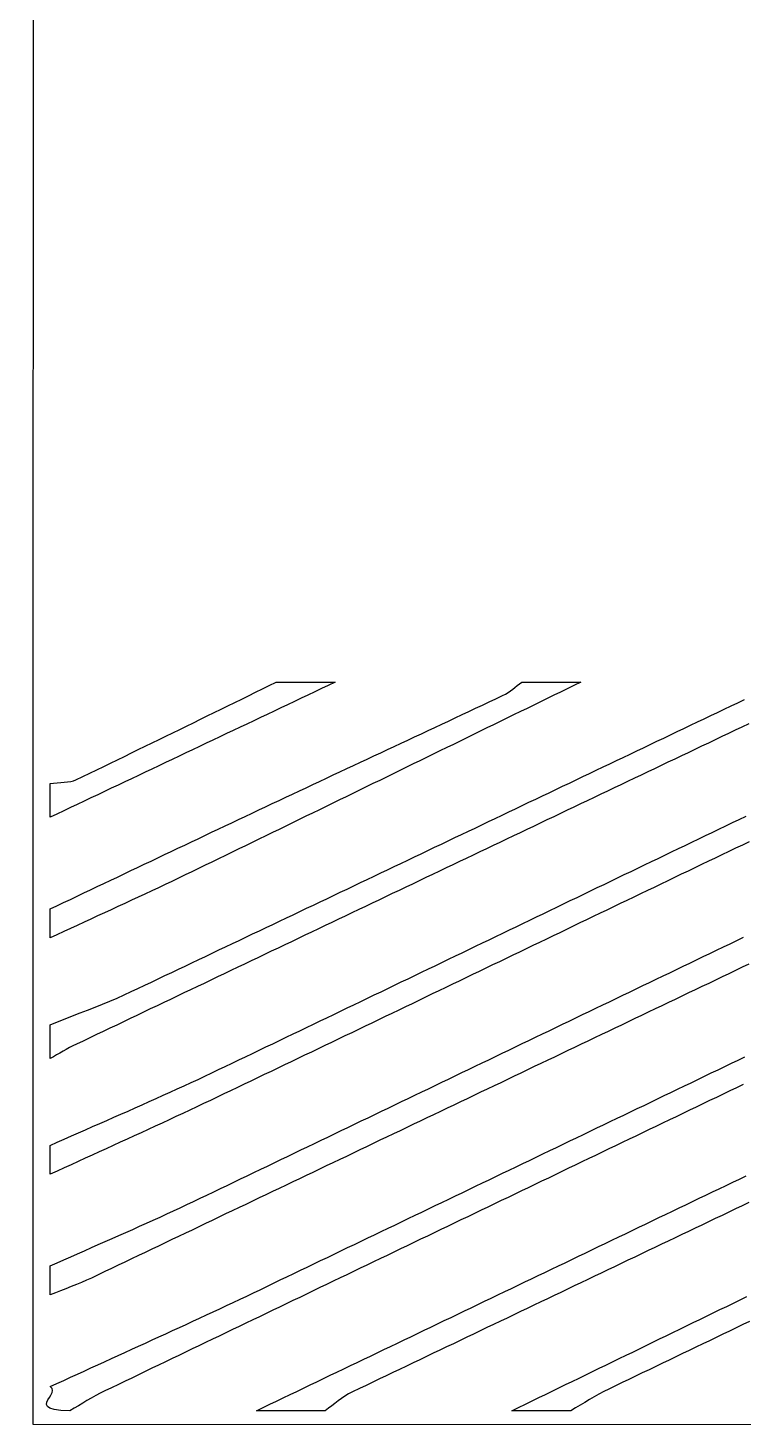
# Model space of a CAD drawing. Extents: x 18 to 189, y 50 to 250.
# Drawn here: x 57.06 to 74.03, y 50.13 to 83.28 of the extents above; entities that cross this region are included whole.
import ezdxf

# ---------------------------------------------------------------- set-up
doc = ezdxf.new("R2010")
doc.units = 0
doc.layers.add('CUT', color=7, linetype='CONTINUOUS')
doc.layers.add('PATTERN', color=8, linetype='CONTINUOUS')

msp = doc.modelspace()

# ---------------------------------------------------------------- linework, layer by layer
at = {"layer": 'CUT'}
msp.add_lwpolyline([(56.9917, 100.2341), (57.181, 100.2024), (57.1769, 50.1454), (188.0612, 50.1252)], dxfattribs=at)
at = {"layer": 'PATTERN'}
for points in [[(57.5864, 62.3714), (57.7461, 62.4472), (57.9057, 62.5229), (58.0654, 62.5987), (58.225, 62.6745), (58.3845, 62.7503), (58.5441, 62.8261), (58.7037, 62.9019), (58.8632, 62.9777), (59.0228, 63.0535), (59.1823, 63.1294), (59.3419, 63.2052), (59.5014, 63.281), (59.661, 63.3568), (59.8205, 63.4326), (59.9801, 63.5085), (60.1397, 63.5843), (60.2993, 63.6601), (60.4589, 63.7359), (60.6185, 63.8116), (60.7782, 63.8874), (60.9379, 63.9632), (61.0976, 64.0389), (61.2574, 64.1146), (61.4171, 64.1904), (61.577, 64.266), (61.7368, 64.3417), (61.8968, 64.4174), (62.0567, 64.493), (62.2167, 64.5686), (62.3768, 64.6442), (62.5369, 64.7198), (62.697, 64.7953), (62.8573, 64.8708), (63.0178, 64.9464), (63.1784, 65.022), (63.339, 65.0976), (63.4998, 65.1731), (63.6605, 65.2485), (63.8213, 65.324), (63.9822, 65.3994), (64.1431, 65.4748), (64.304, 65.5502), (64.4649, 65.6255), (64.6259, 65.7009), (64.7869, 65.7762), (64.9479, 65.8515), (65.109, 65.9268), (65.27, 66.0021), (65.431, 66.0774), (65.5921, 66.1527), (65.7531, 66.228), (65.9141, 66.3033), (66.0751, 66.3786), (66.2361, 66.454), (66.397, 66.5293), (66.558, 66.6046), (66.7188, 66.68), (66.8797, 66.7554), (67.0405, 66.8308), (67.2013, 66.9062), (67.362, 66.9817), (67.5227, 67.0572), (67.6833, 67.1327), (67.8438, 67.2083), (68.0043, 67.2838), (68.1647, 67.3595), (68.325, 67.4352), (68.3918, 67.4696), (68.4534, 67.5067), (68.5109, 67.5459), (68.5655, 67.5866), (68.6184, 67.6281), (68.6707, 67.6699), (68.7236, 67.7114), (68.7783, 67.752), (70.1771, 67.752), (70.018, 67.6744), (69.8589, 67.5968), (69.6999, 67.5192), (69.5408, 67.4416), (69.3818, 67.364), (69.2228, 67.2863), (69.0637, 67.2087), (68.9047, 67.1311), (68.7457, 67.0535), (68.5867, 66.9758), (68.4277, 66.8982), (68.2687, 66.8206), (68.1097, 66.7429), (67.9507, 66.6653), (67.7918, 66.5877), (67.6328, 66.51), (67.4738, 66.4324), (67.3148, 66.3547), (67.1558, 66.2771), (66.9968, 66.1995), (66.8378, 66.1218), (66.6788, 66.0442), (66.5198, 65.9665), (66.3608, 65.8889), (66.2018, 65.8113), (66.0428, 65.7337), (65.8838, 65.656), (65.7247, 65.5784), (65.5657, 65.5008), (65.4066, 65.4232), (65.2476, 65.3456), (65.0885, 65.268), (64.9294, 65.1904), (64.7703, 65.1128), (64.6112, 65.0352), (64.4521, 64.9576), (64.293, 64.8801), (64.1338, 64.8025), (63.9746, 64.7249), (63.8155, 64.6474), (63.6563, 64.5699), (63.497, 64.4923), (63.3378, 64.4148), (63.1786, 64.3373), (63.0193, 64.2598), (62.86, 64.1823), (62.7007, 64.1048), (62.5413, 64.0273), (62.382, 63.9499), (62.2226, 63.8724), (62.0632, 63.795), (61.9038, 63.7176), (61.7443, 63.6402), (61.5848, 63.5628), (61.4253, 63.4854), (61.2658, 63.408), (61.1062, 63.3307), (60.9466, 63.2533), (60.7893, 63.1773), (60.6314, 63.1016), (60.4731, 63.026), (60.3144, 62.9507), (60.1552, 62.8756), (59.9958, 62.8006), (59.836, 62.7258), (59.6759, 62.6512), (59.5156, 62.5766), (59.3551, 62.5022), (59.1944, 62.4278), (59.0335, 62.3536), (58.8726, 62.2793), (58.7117, 62.2051), (58.5507, 62.1309), (58.3897, 62.0567), (58.2288, 61.9825), (58.068, 61.9082), (57.9073, 61.8338), (57.7467, 61.7594), (57.5864, 61.6849)], [(57.5864, 65.348), (57.6667, 65.357), (57.7505, 65.3642), (57.8356, 65.3708), (57.9196, 65.378), (58.0002, 65.3869), (58.075, 65.3987), (58.1416, 65.4146), (58.1978, 65.4358), (58.3628, 65.5151), (58.5277, 65.5945), (58.6924, 65.6739), (58.8571, 65.7534), (59.0216, 65.8329), (59.1859, 65.9125), (59.3502, 65.9922), (59.5144, 66.0719), (59.6784, 66.1517), (59.8424, 66.2315), (60.0063, 66.3113), (60.1701, 66.3912), (60.3339, 66.4711), (60.4975, 66.551), (60.6611, 66.631), (60.8247, 66.711), (60.9882, 66.791), (61.1517, 66.871), (61.3151, 66.9511), (61.4785, 67.0312), (61.6419, 67.1112), (61.8053, 67.1913), (61.9687, 67.2714), (62.132, 67.3515), (62.2954, 67.4315), (62.4588, 67.5116), (62.6221, 67.5917), (62.7856, 67.6717), (62.949, 67.7518), (64.3481, 67.7518), (64.1871, 67.6755), (64.0261, 67.5992), (63.8651, 67.5229), (63.7041, 67.4466), (63.5431, 67.3703), (63.382, 67.294), (63.221, 67.2177), (63.06, 67.1413), (62.899, 67.065), (62.738, 66.9887), (62.577, 66.9124), (62.416, 66.8361), (62.2551, 66.7598), (62.0941, 66.6835), (61.9331, 66.6072), (61.7721, 66.5309), (61.6111, 66.4545), (61.4501, 66.3782), (61.2891, 66.3019), (61.1281, 66.2256), (60.9671, 66.1493), (60.8061, 66.073), (60.6452, 65.9967), (60.4842, 65.9204), (60.3232, 65.844), (60.1622, 65.7677), (60.0012, 65.6914), (59.8402, 65.6151), (59.6793, 65.5388), (59.5183, 65.4625), (59.3573, 65.3862), (59.1963, 65.3099), (59.0353, 65.2335), (58.8743, 65.1572), (58.7133, 65.0809), (58.5524, 65.0046), (58.3914, 64.9283), (58.2304, 64.852), (58.0694, 64.7757), (57.9084, 64.6994), (57.7474, 64.6231), (57.5864, 64.5468)]]:
    msp.add_lwpolyline(points, close=True, dxfattribs=at)
for points in [[(74.1648, 66.7638), (74.0052, 66.6878), (73.8456, 66.6118), (73.686, 66.5358), (73.5265, 66.4597), (73.3669, 66.3837), (73.2073, 66.3077), (73.0477, 66.2317), (72.8881, 66.1557), (72.7285, 66.0797), (72.5689, 66.0037), (72.4093, 65.9277), (72.2497, 65.8517), (72.0901, 65.7757), (71.9305, 65.6997), (71.7709, 65.6237), (71.6113, 65.5476), (71.4518, 65.4716), (71.2922, 65.3956), (71.1326, 65.3196), (70.973, 65.2436), (70.8134, 65.1676), (70.6538, 65.0916), (70.4942, 65.0156), (70.3346, 64.9396), (70.175, 64.8636), (70.0154, 64.7876), (69.8559, 64.7115), (69.6963, 64.6355), (69.5367, 64.5595), (69.3771, 64.4835), (69.2175, 64.4075), (69.0579, 64.3315), (68.8983, 64.2555), (68.7387, 64.1795), (68.5792, 64.1035), (68.4196, 64.0274), (68.26, 63.9514), (68.1004, 63.8754), (67.9408, 63.7994), (67.7813, 63.7234), (67.6217, 63.6474), (67.4621, 63.5714), (67.3025, 63.4953), (67.1429, 63.4193), (66.9834, 63.3433), (66.8238, 63.2673), (66.6642, 63.1913), (66.5046, 63.1153), (66.345, 63.0393), (66.1855, 62.9632), (66.0259, 62.8872), (65.8663, 62.8112), (65.7068, 62.7352), (65.5472, 62.6592), (65.3876, 62.5831), (65.228, 62.5071), (65.0685, 62.4311), (64.9089, 62.3551), (64.7493, 62.279), (64.5898, 62.203), (64.4302, 62.127), (64.2706, 62.051), (64.1111, 61.975), (63.9515, 61.8989), (63.792, 61.8229), (63.6324, 61.7469), (63.4728, 61.6708), (63.3133, 61.5948), (63.1537, 61.5188), (62.9942, 61.4428), (62.8346, 61.3667), (62.6751, 61.2907), (62.5155, 61.2147), (62.3559, 61.1386), (62.1964, 61.0626), (62.0368, 60.9866), (61.8773, 60.9105), (61.7177, 60.8345), (61.5582, 60.7584), (61.3987, 60.6824), (61.2391, 60.6064), (61.0796, 60.5303), (60.92, 60.4543), (60.7605, 60.3782), (60.6009, 60.3022), (60.4414, 60.2262), (60.2819, 60.1501), (60.1223, 60.0741), (59.9628, 59.998), (59.8033, 59.922), (59.6437, 59.8459), (59.4842, 59.7699), (59.3247, 59.6938), (59.1652, 59.6178), (59.0056, 59.5417), (58.8461, 59.4657), (58.6866, 59.3896), (58.5271, 59.3135), (58.3675, 59.2375), (58.208, 59.1614), (58.1261, 59.1214), (58.0463, 59.0802), (57.9682, 59.0381), (57.8914, 58.9953), (57.8153, 58.9521), (57.7394, 58.9087), (57.6633, 58.8655), (57.5864, 58.8228), (57.5864, 59.6239), (57.7625, 59.6945), (57.94, 59.7644), (58.1183, 59.8339), (58.297, 59.9032), (58.4753, 59.9728), (58.6528, 60.0427), (58.8289, 60.1134), (59.0031, 60.1851), (59.1748, 60.258), (59.3434, 60.3325), (59.5084, 60.4089), (59.6686, 60.4849), (59.8289, 60.5609), (59.9891, 60.6369), (60.1493, 60.713), (60.3095, 60.789), (60.4698, 60.8651), (60.63, 60.9411), (60.7901, 61.0172), (60.9503, 61.0932), (61.1105, 61.1693), (61.2707, 61.2454), (61.4308, 61.3214), (61.591, 61.3975), (61.7511, 61.4736), (61.9112, 61.5497), (62.0713, 61.6258), (62.2315, 61.7019), (62.3916, 61.778), (62.5516, 61.8541), (62.7117, 61.9302), (62.8718, 62.0063), (63.0319, 62.0824), (63.1919, 62.1586), (63.352, 62.2347), (63.5121, 62.3108), (63.6721, 62.387), (63.8321, 62.4631), (63.9922, 62.5393), (64.1522, 62.6154), (64.3122, 62.6916), (64.4722, 62.7677), (64.6322, 62.8439), (64.7922, 62.92), (64.9522, 62.9962), (65.1122, 63.0724), (65.2721, 63.1485), (65.4321, 63.2247), (65.5921, 63.3009), (65.752, 63.3771), (65.912, 63.4533), (66.0719, 63.5295), (66.2319, 63.6056), (66.3918, 63.6818), (66.5518, 63.758), (66.7117, 63.8342), (66.8716, 63.9104), (67.0315, 63.9866), (67.1914, 64.0629), (67.3514, 64.1391), (67.5113, 64.2153), (67.6712, 64.2915), (67.8311, 64.3677), (67.991, 64.4439), (68.1508, 64.5202), (68.3107, 64.5964), (68.4706, 64.6726), (68.6305, 64.7488), (68.7904, 64.8251), (68.9502, 64.9013), (69.1101, 64.9775), (69.27, 65.0538), (69.4299, 65.13), (69.5897, 65.2063), (69.7496, 65.2825), (69.9094, 65.3587), (70.0693, 65.435), (70.2291, 65.5112), (70.389, 65.5875), (70.5488, 65.6637), (70.7087, 65.74), (70.8685, 65.8162), (71.0284, 65.8925), (71.1882, 65.9688), (71.3481, 66.045), (71.5079, 66.1213), (71.6677, 66.1975), (71.8276, 66.2738), (71.9874, 66.3501), (72.1473, 66.4263), (72.3071, 66.5026), (72.4669, 66.5788), (72.6268, 66.6551), (72.7866, 66.7314), (72.9464, 66.8076), (73.1063, 66.8839), (73.2661, 66.9602), (73.426, 67.0364), (73.5858, 67.1127), (73.7456, 67.189), (73.9055, 67.2652), (74.0653, 67.3415)], [(74.1752, 63.9659), (74.0142, 63.8886), (73.8531, 63.8113), (73.692, 63.734), (73.5309, 63.6567), (73.3699, 63.5794), (73.2088, 63.5022), (73.0477, 63.4249), (72.8867, 63.3476), (72.7256, 63.2703), (72.5645, 63.193), (72.4035, 63.1157), (72.2424, 63.0384), (72.0814, 62.9611), (71.9203, 62.8838), (71.7593, 62.8065), (71.5982, 62.7291), (71.4372, 62.6518), (71.2761, 62.5745), (71.1151, 62.4972), (70.9557, 62.4207), (70.7963, 62.3442), (70.6369, 62.2677), (70.4776, 62.1911), (70.3182, 62.1146), (70.1589, 62.0381), (69.9995, 61.9615), (69.8402, 61.885), (69.6809, 61.8084), (69.5216, 61.7319), (69.3623, 61.6553), (69.203, 61.5788), (69.0437, 61.5022), (68.8844, 61.4256), (68.7252, 61.349), (68.5659, 61.2724), (68.4066, 61.1959), (68.2473, 61.1193), (68.0881, 61.0427), (67.9288, 60.9661), (67.7695, 60.8895), (67.6103, 60.8129), (67.451, 60.7363), (67.2917, 60.6597), (67.1324, 60.5831), (66.9732, 60.5066), (66.8139, 60.43), (66.6546, 60.3534), (66.4953, 60.2768), (66.336, 60.2002), (66.1767, 60.1236), (66.0174, 60.0471), (65.858, 59.9705), (65.6987, 59.8939), (65.5394, 59.8174), (65.38, 59.7408), (65.2206, 59.6643), (65.0612, 59.5877), (64.9019, 59.5112), (64.7424, 59.4346), (64.583, 59.3581), (64.4236, 59.2816), (64.2641, 59.2051), (64.1047, 59.1286), (63.9452, 59.0521), (63.7857, 58.9756), (63.6261, 58.8991), (63.4666, 58.8227), (63.307, 58.7462), (63.1474, 58.6697), (62.9878, 58.5933), (62.8282, 58.5169), (62.6686, 58.4405), (62.5089, 58.3641), (62.3492, 58.2877), (62.1895, 58.2113), (62.0297, 58.1349), (61.8699, 58.0586), (61.7101, 57.9822), (61.5503, 57.9059), (61.3904, 57.8296), (61.2275, 57.7521), (61.0641, 57.6749), (60.9004, 57.5978), (60.7363, 57.5209), (60.5718, 57.4442), (60.4071, 57.3676), (60.242, 57.2911), (60.0767, 57.2148), (59.9112, 57.1386), (59.7455, 57.0625), (59.5796, 56.9865), (59.4136, 56.9105), (59.2475, 56.8346), (59.0813, 56.7587), (58.915, 56.6829), (58.7487, 56.6071), (58.5824, 56.5313), (58.4162, 56.4554), (58.25, 56.3796), (58.0839, 56.3037), (57.9179, 56.2277), (57.7521, 56.1517), (57.5864, 56.0756), (57.5864, 56.7621), (57.7536, 56.8366), (57.9211, 56.9109), (58.0889, 56.9851), (58.2569, 57.0592), (58.425, 57.1332), (58.5933, 57.2071), (58.7617, 57.281), (58.9301, 57.3549), (59.0984, 57.4288), (59.2666, 57.5027), (59.4347, 57.5768), (59.6026, 57.6509), (59.7702, 57.7252), (59.9375, 57.7996), (60.1045, 57.8742), (60.271, 57.9491), (60.4371, 58.0241), (60.6027, 58.0995), (60.7676, 58.1751), (60.932, 58.2511), (61.0957, 58.3274), (61.2586, 58.4041), (61.4208, 58.4812), (61.5817, 58.5581), (61.7427, 58.635), (61.9036, 58.7119), (62.0645, 58.7889), (62.2253, 58.8658), (62.3862, 58.9428), (62.547, 59.0198), (62.7078, 59.0967), (62.8686, 59.1737), (63.0293, 59.2508), (63.1901, 59.3278), (63.3508, 59.4048), (63.5115, 59.4818), (63.6722, 59.5589), (63.8328, 59.636), (63.9935, 59.713), (64.1541, 59.7901), (64.3147, 59.8672), (64.4753, 59.9443), (64.6359, 60.0214), (64.7964, 60.0985), (64.957, 60.1756), (65.1175, 60.2527), (65.278, 60.3299), (65.4385, 60.407), (65.599, 60.4841), (65.7595, 60.5613), (65.92, 60.6384), (66.0804, 60.7156), (66.2409, 60.7928), (66.4013, 60.8699), (66.5618, 60.9471), (66.7222, 61.0243), (66.8826, 61.1014), (67.043, 61.1786), (67.2034, 61.2558), (67.3638, 61.333), (67.5242, 61.4102), (67.6846, 61.4874), (67.845, 61.5646), (68.0053, 61.6418), (68.1657, 61.719), (68.3261, 61.7962), (68.4865, 61.8734), (68.6468, 61.9506), (68.8072, 62.0278), (68.9676, 62.105), (69.1279, 62.1822), (69.2883, 62.2594), (69.4487, 62.3366), (69.609, 62.4138), (69.7694, 62.491), (69.9298, 62.5682), (70.0902, 62.6454), (70.2505, 62.7226), (70.4109, 62.7998), (70.5713, 62.877), (70.7317, 62.9542), (70.8921, 63.0314), (71.0525, 63.1086), (71.2129, 63.1857), (71.3734, 63.2629), (71.5338, 63.3401), (71.6942, 63.4172), (71.8547, 63.4944), (72.0152, 63.5716), (72.1756, 63.6487), (72.3361, 63.7259), (72.4966, 63.803), (72.6571, 63.8801), (72.8176, 63.9572), (72.9782, 64.0344), (73.1387, 64.1115), (73.2993, 64.1886), (73.4599, 64.2657), (73.6204, 64.3428), (73.7811, 64.4198), (73.9417, 64.4969), (74.1023, 64.574)], [(74.1703, 61.0623), (74.0111, 60.9863), (73.8519, 60.9103), (73.6928, 60.8342), (73.5336, 60.7582), (73.3744, 60.6822), (73.2152, 60.6061), (73.056, 60.5301), (72.8968, 60.4541), (72.7376, 60.378), (72.5784, 60.302), (72.4192, 60.226), (72.26, 60.1499), (72.1008, 60.0739), (71.9416, 59.9979), (71.7824, 59.9219), (71.6232, 59.8458), (71.464, 59.7698), (71.3048, 59.6938), (71.1456, 59.6178), (70.9864, 59.5417), (70.8272, 59.4657), (70.668, 59.3897), (70.5088, 59.3137), (70.3495, 59.2376), (70.1903, 59.1616), (70.0311, 59.0856), (69.8719, 59.0096), (69.7127, 58.9336), (69.5534, 58.8575), (69.3942, 58.7815), (69.235, 58.7055), (69.0757, 58.6295), (68.9165, 58.5535), (68.7573, 58.4775), (68.598, 58.4015), (68.4388, 58.3254), (68.2796, 58.2494), (68.1203, 58.1734), (67.9611, 58.0974), (67.8019, 58.0214), (67.6426, 57.9454), (67.4834, 57.8694), (67.3241, 57.7934), (67.1649, 57.7174), (67.0056, 57.6413), (66.8464, 57.5653), (66.6871, 57.4893), (66.5279, 57.4133), (66.3686, 57.3373), (66.2094, 57.2613), (66.0501, 57.1853), (65.8909, 57.1093), (65.7316, 57.0333), (65.5724, 56.9573), (65.4131, 56.8813), (65.2538, 56.8053), (65.0946, 56.7293), (64.9353, 56.6533), (64.7761, 56.5773), (64.6168, 56.5013), (64.4575, 56.4253), (64.2983, 56.3493), (64.139, 56.2733), (63.9797, 56.1973), (63.8204, 56.1213), (63.6612, 56.0453), (63.5019, 55.9693), (63.3426, 55.8933), (63.1833, 55.8173), (63.0241, 55.7414), (62.8648, 55.6654), (62.7055, 55.5894), (62.5462, 55.5134), (62.387, 55.4374), (62.2277, 55.3614), (62.0684, 55.2854), (61.9091, 55.2094), (61.7498, 55.1334), (61.5905, 55.0574), (61.4313, 54.9815), (61.272, 54.9055), (61.1127, 54.8295), (60.9534, 54.7535), (60.7941, 54.6775), (60.6348, 54.6015), (60.4755, 54.5255), (60.3162, 54.4496), (60.1569, 54.3736), (59.9976, 54.2976), (59.8384, 54.2216), (59.6791, 54.1456), (59.5198, 54.0697), (59.3605, 53.9937), (59.2012, 53.9177), (59.0419, 53.8417), (58.8826, 53.7657), (58.7233, 53.6898), (58.564, 53.6138), (58.4482, 53.5603), (58.329, 53.5086), (58.2073, 53.4583), (58.0838, 53.409), (57.9592, 53.3603), (57.8343, 53.3118), (57.7098, 53.2631), (57.5864, 53.2137), (57.5864, 53.9002), (57.7488, 53.9729), (57.9116, 54.0454), (58.0747, 54.1178), (58.238, 54.1901), (58.4014, 54.2623), (58.565, 54.3344), (58.7286, 54.4065), (58.8922, 54.4787), (59.0557, 54.5509), (59.219, 54.6231), (59.3822, 54.6955), (59.5451, 54.768), (59.7077, 54.8406), (59.8698, 54.9135), (60.0316, 54.9865), (60.1928, 55.0599), (60.3534, 55.1335), (60.5134, 55.2074), (60.6727, 55.2816), (60.8312, 55.3563), (60.989, 55.4313), (61.1483, 55.5077), (61.3076, 55.584), (61.467, 55.6604), (61.6263, 55.7368), (61.7856, 55.8132), (61.9449, 55.8896), (62.1042, 55.9659), (62.2635, 56.0423), (62.4228, 56.1187), (62.5821, 56.1951), (62.7413, 56.2715), (62.9006, 56.3479), (63.0599, 56.4243), (63.2191, 56.5007), (63.3784, 56.5772), (63.5376, 56.6536), (63.6969, 56.73), (63.8561, 56.8064), (64.0154, 56.8828), (64.1746, 56.9593), (64.3338, 57.0357), (64.493, 57.1121), (64.6522, 57.1885), (64.8115, 57.265), (64.9707, 57.3414), (65.1299, 57.4178), (65.2891, 57.4943), (65.4483, 57.5707), (65.6074, 57.6472), (65.7666, 57.7236), (65.9258, 57.8001), (66.085, 57.8765), (66.2442, 57.953), (66.4033, 58.0294), (66.5625, 58.1059), (66.7217, 58.1823), (66.8808, 58.2588), (67.04, 58.3353), (67.1991, 58.4117), (67.3583, 58.4882), (67.5174, 58.5646), (67.6766, 58.6411), (67.8357, 58.7176), (67.9949, 58.794), (68.154, 58.8705), (68.3131, 58.947), (68.4723, 59.0235), (68.6314, 59.0999), (68.7905, 59.1764), (68.9496, 59.2529), (69.1088, 59.3294), (69.2679, 59.4058), (69.427, 59.4823), (69.5861, 59.5588), (69.7452, 59.6353), (69.9044, 59.7118), (70.0635, 59.7882), (70.2226, 59.8647), (70.3817, 59.9412), (70.5408, 60.0177), (70.6999, 60.0942), (70.859, 60.1707), (71.0181, 60.2471), (71.1772, 60.3236), (71.3363, 60.4001), (71.4954, 60.4766), (71.6545, 60.5531), (71.8137, 60.6296), (71.9728, 60.7061), (72.1319, 60.7826), (72.291, 60.859), (72.4501, 60.9355), (72.6092, 61.012), (72.7683, 61.0885), (72.9274, 61.165), (73.0865, 61.2415), (73.2456, 61.318), (73.4047, 61.3944), (73.5638, 61.4709), (73.7229, 61.5474), (73.882, 61.6239), (74.0411, 61.7004)], [(74.036, 58.2067), (73.8766, 58.1302), (73.7172, 58.0537), (73.5577, 57.9772), (73.3982, 57.9006), (73.2387, 57.8241), (73.0792, 57.7475), (72.9197, 57.671), (72.7602, 57.5945), (72.6006, 57.5179), (72.4411, 57.4414), (72.2816, 57.3648), (72.1221, 57.2883), (71.9626, 57.2117), (71.8031, 57.1352), (71.6436, 57.0587), (71.484, 56.9821), (71.3245, 56.9056), (71.165, 56.8291), (71.0055, 56.7525), (70.846, 56.676), (70.6864, 56.5995), (70.5269, 56.5229), (70.3674, 56.4464), (70.2079, 56.3699), (70.0483, 56.2933), (69.8888, 56.2168), (69.7293, 56.1403), (69.5698, 56.0638), (69.4102, 55.9872), (69.2507, 55.9107), (69.0912, 55.8342), (68.9317, 55.7576), (68.7722, 55.6811), (68.6126, 55.6046), (68.4531, 55.5281), (68.2936, 55.4515), (68.1341, 55.375), (67.9745, 55.2985), (67.815, 55.222), (67.6555, 55.1454), (67.496, 55.0689), (67.3365, 54.9924), (67.177, 54.9159), (67.0174, 54.8393), (66.8579, 54.7628), (66.6984, 54.6863), (66.5389, 54.6098), (66.3794, 54.5332), (66.2199, 54.4567), (66.0604, 54.3802), (65.9009, 54.3036), (65.7414, 54.2271), (65.5819, 54.1506), (65.4224, 54.0741), (65.2629, 53.9975), (65.1034, 53.921), (64.9439, 53.8445), (64.7844, 53.7679), (64.6249, 53.6914), (64.4654, 53.6149), (64.3059, 53.5383), (64.1464, 53.4618), (63.9869, 53.3853), (63.8274, 53.3087), (63.668, 53.2322), (63.5085, 53.1557), (63.349, 53.0791), (63.1895, 53.0026), (63.0301, 52.926), (62.8706, 52.8495), (62.7111, 52.7729), (62.5517, 52.6964), (62.3922, 52.6198), (62.2328, 52.5433), (62.0733, 52.4667), (61.9139, 52.3902), (61.7544, 52.3136), (61.595, 52.2371), (61.4355, 52.1605), (61.2761, 52.084), (61.1167, 52.0074), (60.9572, 51.9309), (60.7978, 51.8543), (60.6384, 51.7777), (60.479, 51.7012), (60.3195, 51.6246), (60.1601, 51.548), (60.0007, 51.4715), (59.8413, 51.3949), (59.6819, 51.3183), (59.5225, 51.2417), (59.3631, 51.1651), (59.2038, 51.0886), (59.0444, 51.012), (58.885, 50.9354), (58.7741, 50.8802), (58.6667, 50.8232), (58.562, 50.7648), (58.4593, 50.7054), (58.3578, 50.6454), (58.2567, 50.5852), (58.1552, 50.5252), (58.0524, 50.4658), (57.8358, 50.4744), (57.681, 50.495), (57.5795, 50.5261), (57.5226, 50.566), (57.5016, 50.6129), (57.5078, 50.6652), (57.5327, 50.7211), (57.5674, 50.779), (57.6034, 50.8371), (57.6319, 50.8938), (57.6444, 50.9473), (57.6321, 50.9959), (57.5864, 51.0381), (57.7473, 51.1121), (57.9083, 51.1861), (58.0695, 51.26), (58.2308, 51.3338), (58.3921, 51.4076), (58.5536, 51.4814), (58.7151, 51.5551), (58.8767, 51.6288), (59.0383, 51.7025), (59.1999, 51.7762), (59.3615, 51.8499), (59.5231, 51.9236), (59.6846, 51.9973), (59.8461, 52.0711), (60.0076, 52.1449), (60.1689, 52.2187), (60.3301, 52.2926), (60.4912, 52.3666), (60.6521, 52.4406), (60.8129, 52.5147), (60.9736, 52.5889), (61.134, 52.6632), (61.2942, 52.7376), (61.4542, 52.8121), (61.6139, 52.8867), (61.7734, 52.9614), (61.9326, 53.0363), (62.0915, 53.1114), (62.2501, 53.1866), (62.4083, 53.2619), (62.5662, 53.3375), (62.7262, 53.4141), (62.8862, 53.4908), (63.0462, 53.5675), (63.2062, 53.6442), (63.3661, 53.7209), (63.5261, 53.7976), (63.6861, 53.8743), (63.846, 53.951), (64.006, 54.0277), (64.1659, 54.1044), (64.3259, 54.1811), (64.4858, 54.2578), (64.6458, 54.3345), (64.8057, 54.4113), (64.9656, 54.488), (65.1256, 54.5647), (65.2855, 54.6414), (65.4454, 54.7181), (65.6053, 54.7949), (65.7652, 54.8716), (65.9252, 54.9483), (66.0851, 55.025), (66.245, 55.1018), (66.4049, 55.1785), (66.5648, 55.2552), (66.7247, 55.332), (66.8846, 55.4087), (67.0445, 55.4855), (67.2044, 55.5622), (67.3642, 55.6389), (67.5241, 55.7157), (67.684, 55.7924), (67.8439, 55.8692), (68.0038, 55.9459), (68.1636, 56.0227), (68.3235, 56.0994), (68.4834, 56.1762), (68.6432, 56.253), (68.8031, 56.3297), (68.9629, 56.4065), (69.1228, 56.4832), (69.2827, 56.56), (69.4425, 56.6368), (69.6024, 56.7135), (69.7622, 56.7903), (69.922, 56.8671), (70.0819, 56.9438), (70.2417, 57.0206), (70.4016, 57.0974), (70.5614, 57.1742), (70.7212, 57.2509), (70.8811, 57.3277), (71.0409, 57.4045), (71.2007, 57.4813), (71.3605, 57.558), (71.5204, 57.6348), (71.6802, 57.7116), (71.84, 57.7884), (71.9998, 57.8652), (72.1596, 57.942), (72.3194, 58.0187), (72.4792, 58.0955), (72.639, 58.1723), (72.7989, 58.2491), (72.9587, 58.3259), (73.1185, 58.4027), (73.2783, 58.4795), (73.4381, 58.5563), (73.5979, 58.6331), (73.7577, 58.7099), (73.9174, 58.7867), (74.0772, 58.8635)], [(74.1701, 55.4047), (74.0107, 55.3286), (73.8512, 55.2525), (73.6918, 55.1764), (73.5323, 55.1003), (73.3729, 55.0242), (73.2134, 54.9481), (73.054, 54.872), (72.8946, 54.7959), (72.7351, 54.7198), (72.5757, 54.6437), (72.4162, 54.5676), (72.2568, 54.4916), (72.0974, 54.4155), (71.9379, 54.3394), (71.7785, 54.2633), (71.6191, 54.1872), (71.4596, 54.1111), (71.3002, 54.035), (71.1408, 53.9589), (70.9813, 53.8828), (70.8219, 53.8066), (70.6625, 53.7305), (70.5031, 53.6544), (70.3436, 53.5783), (70.1842, 53.5022), (70.0248, 53.4261), (69.8654, 53.35), (69.706, 53.2739), (69.5466, 53.1978), (69.3872, 53.1217), (69.2277, 53.0456), (69.0683, 52.9695), (68.9089, 52.8934), (68.7495, 52.8173), (68.5901, 52.7411), (68.4307, 52.665), (68.2713, 52.5889), (68.1119, 52.5128), (67.9525, 52.4367), (67.7931, 52.3606), (67.6338, 52.2845), (67.4744, 52.2083), (67.315, 52.1322), (67.1556, 52.0561), (66.9962, 51.98), (66.8368, 51.9039), (66.6774, 51.8277), (66.5181, 51.7516), (66.3587, 51.6755), (66.1993, 51.5994), (66.0399, 51.5232), (65.8806, 51.4471), (65.7212, 51.371), (65.5618, 51.2949), (65.4025, 51.2187), (65.2431, 51.1426), (65.0838, 51.0665), (64.9244, 50.9903), (64.7651, 50.9142), (64.6704, 50.8648), (64.5826, 50.812), (64.5002, 50.7565), (64.4217, 50.6991), (64.3455, 50.6406), (64.27, 50.5817), (64.1936, 50.5231), (64.1149, 50.4658), (62.4826, 50.4658), (62.6418, 50.5422), (62.8011, 50.6185), (62.9603, 50.6948), (63.1195, 50.7712), (63.2788, 50.8475), (63.438, 50.9239), (63.5972, 51.0002), (63.7564, 51.0765), (63.9157, 51.1529), (64.0749, 51.2292), (64.2341, 51.3056), (64.3933, 51.3819), (64.5525, 51.4583), (64.7117, 51.5346), (64.871, 51.611), (65.0302, 51.6873), (65.1894, 51.7637), (65.3486, 51.84), (65.5078, 51.9164), (65.667, 51.9927), (65.8262, 52.0691), (65.9854, 52.1454), (66.1446, 52.2218), (66.3038, 52.2982), (66.463, 52.3745), (66.6222, 52.4509), (66.7814, 52.5272), (66.9406, 52.6036), (67.0998, 52.6799), (67.259, 52.7563), (67.4182, 52.8327), (67.5774, 52.909), (67.7366, 52.9854), (67.8958, 53.0617), (68.055, 53.1381), (68.2142, 53.2145), (68.3734, 53.2908), (68.5326, 53.3672), (68.6918, 53.4435), (68.851, 53.5199), (69.0102, 53.5963), (69.1694, 53.6726), (69.3286, 53.749), (69.4878, 53.8253), (69.647, 53.9017), (69.8062, 53.9781), (69.9654, 54.0544), (70.1246, 54.1308), (70.2838, 54.2071), (70.443, 54.2835), (70.6022, 54.3599), (70.7614, 54.4362), (70.9205, 54.5126), (71.0797, 54.5889), (71.2389, 54.6653), (71.3981, 54.7416), (71.5573, 54.818), (71.7165, 54.8944), (71.8757, 54.9707), (72.035, 55.0471), (72.1942, 55.1234), (72.3534, 55.1998), (72.5126, 55.2761), (72.6718, 55.3525), (72.831, 55.4288), (72.9902, 55.5052), (73.1494, 55.5816), (73.3086, 55.6579), (73.4678, 55.7343), (73.627, 55.8106), (73.7862, 55.887), (73.9455, 55.9633), (74.1047, 56.0397)], [(74.1874, 52.5856), (74.0282, 52.5092), (73.869, 52.4327), (73.7097, 52.3562), (73.5505, 52.2797), (73.3913, 52.2032), (73.232, 52.1267), (73.0728, 52.0502), (72.9136, 51.9737), (72.7544, 51.8972), (72.5952, 51.8207), (72.436, 51.7442), (72.2768, 51.6677), (72.1176, 51.5912), (71.9584, 51.5147), (71.7993, 51.4382), (71.6401, 51.3617), (71.4809, 51.2852), (71.3218, 51.2087), (71.1626, 51.1322), (71.0035, 51.0556), (70.8443, 50.9791), (70.7238, 50.919), (70.6074, 50.8568), (70.4942, 50.7929), (70.3833, 50.7279), (70.2738, 50.6622), (70.1647, 50.5963), (70.055, 50.5307), (69.944, 50.4658), (68.5449, 50.4658), (68.7043, 50.5431), (68.8637, 50.6205), (69.023, 50.6978), (69.1824, 50.7752), (69.3417, 50.8525), (69.5011, 50.9299), (69.6604, 51.0073), (69.8197, 51.0847), (69.979, 51.1621), (70.1382, 51.2395), (70.2975, 51.3169), (70.4568, 51.3943), (70.616, 51.4717), (70.7753, 51.5491), (70.9346, 51.6265), (71.0938, 51.7039), (71.2531, 51.7813), (71.4123, 51.8587), (71.5716, 51.9362), (71.7308, 52.0136), (71.8901, 52.091), (72.0494, 52.1684), (72.2087, 52.2458), (72.3679, 52.3232), (72.5272, 52.4006), (72.6865, 52.478), (72.8459, 52.5554), (73.0052, 52.6328), (73.1645, 52.7101), (73.3239, 52.7875), (73.4832, 52.8649), (73.6426, 52.9422), (73.802, 53.0196), (73.9615, 53.0969), (74.1209, 53.1742)]]:
    msp.add_lwpolyline(points, dxfattribs=at)

doc.saveas('drawing.dxf')
